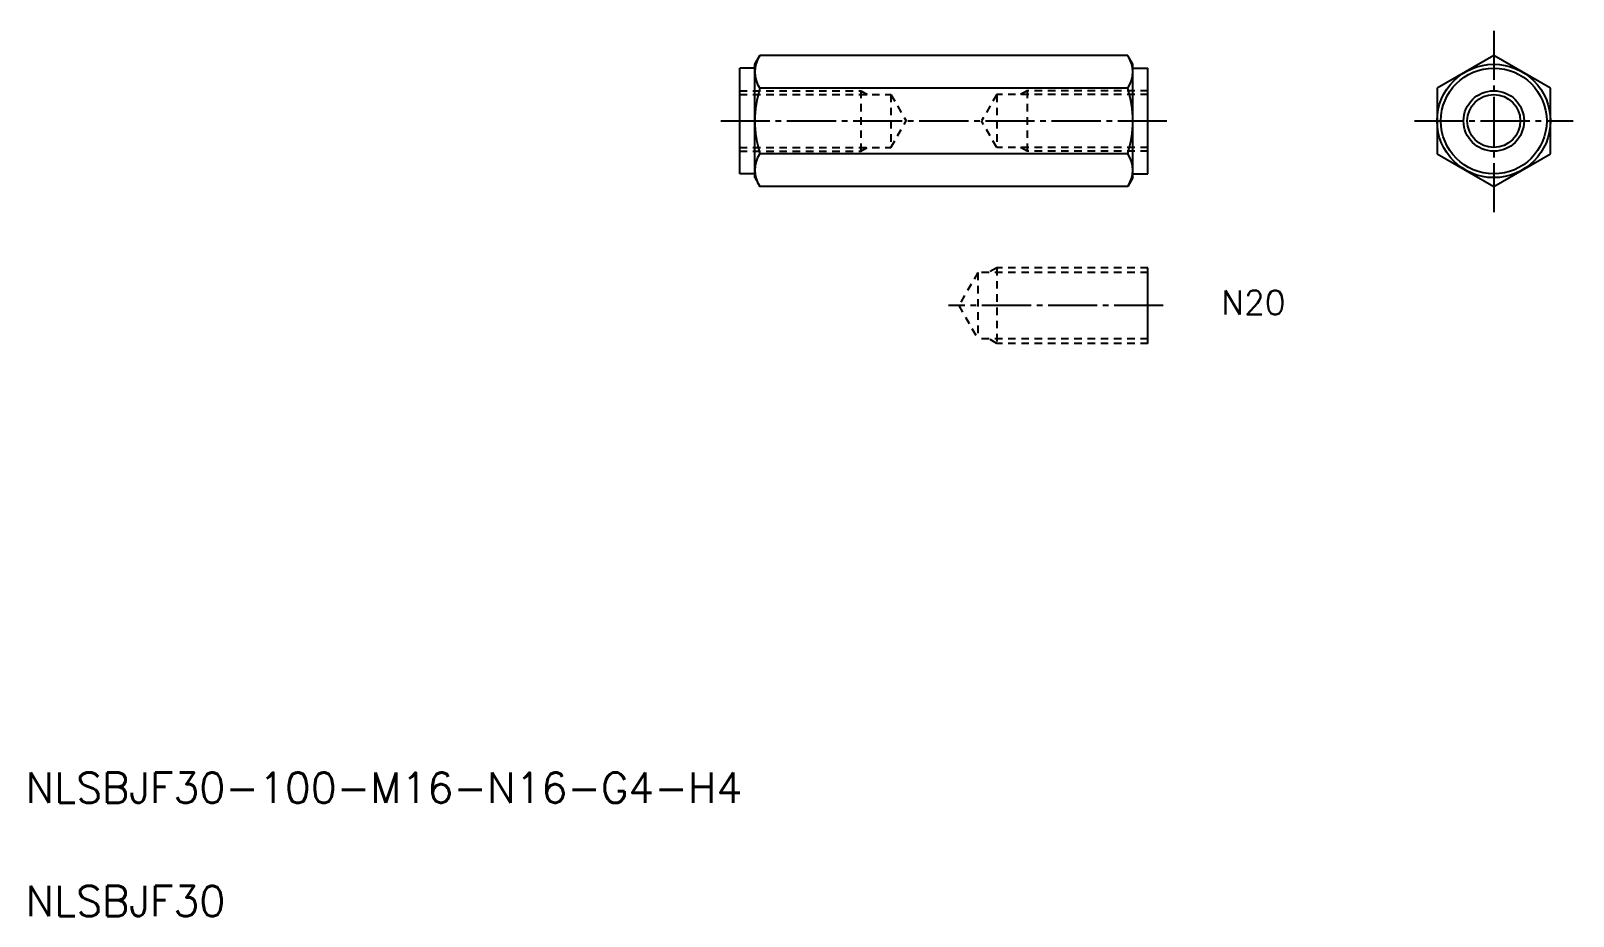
# Model space of a CAD drawing. Extents: x 21 to 429, y 20 to 254.
import ezdxf

# ---------------------------------------------------------------- set-up
doc = ezdxf.new("R2010")
doc.units = 0
doc.linetypes.add('CENTER', pattern=[17.5, 13, -1.5, 1.5, -1.5])
doc.linetypes.add('DASHED', pattern=[3.5, 2, -1.5])
doc.layers.get('0').update_dxf_attribs({"linetype": 'CONTINUOUS'})
doc.layers.add('CENTER', color=1, linetype='CENTER')
doc.styles.get("Standard").update_dxf_attribs({"font": 'txt', "height": 6.4, "bigfont": 'BIGFONT'})

msp = doc.modelspace()

# ---------------------------------------------------------------- linework, layer by layer
at = {"color": 7, "linetype": 'CONTINUOUS'}
for p, q in [((212.9, 245.45), (214.23, 247.77)), ((212.9, 215.45), (212.9, 245.45)), ((311.56, 247.77), (214.23, 247.77)), ((312.9, 245.45), (311.56, 247.77)), ((312.9, 215.45), (312.9, 245.45)), ((408.38, 247.77), (393.38, 239.11)), ((423.38, 239.11), (408.38, 247.77)), ((212.9, 244.45), (208.9, 244.45)), ((208.9, 216.45), (208.9, 244.45)), ((312.9, 244.45), (316.9, 244.45)), ((316.9, 216.45), (316.9, 244.45)), ((311.56, 239.11), (214.23, 239.11)), ((393.38, 239.11), (393.38, 221.79)), ((423.38, 221.79), (423.38, 239.11)), ((311.56, 221.79), (214.23, 221.79)), ((393.38, 221.79), (408.38, 213.13)), ((408.38, 213.13), (423.38, 221.79)), ((212.98, 216.45), (208.9, 216.45)), ((312.81, 216.45), (316.9, 216.45)), ((212.9, 215.45), (214.23, 213.13)), ((311.56, 213.13), (214.23, 213.13)), ((312.9, 215.45), (311.56, 213.13)), ((316.9, 171.58), (316.9, 191.58))]:
    msp.add_line(p, q, dxfattribs=at)
at = {"color": 3, "linetype": 'DASHED'}
for p, q in [((208.9, 238.45), (240.9, 238.45)), ((208.9, 237.45), (248.9, 237.45)), ((240.9, 238.45), (240.9, 222.45)), ((248.9, 237.45), (248.9, 223.45)), ((248.9, 237.45), (252.94, 230.45)), ((276.9, 237.45), (272.85, 230.45)), ((316.9, 237.45), (276.9, 237.45)), ((276.9, 237.45), (276.9, 223.45)), ((316.9, 238.45), (284.9, 238.45)), ((284.9, 238.45), (284.9, 222.45)), ((248.9, 223.45), (252.94, 230.45)), ((276.9, 223.45), (272.85, 230.45)), ((208.9, 223.45), (248.9, 223.45)), ((208.9, 222.45), (240.9, 222.45)), ((316.9, 223.45), (276.9, 223.45)), ((316.9, 222.45), (284.9, 222.45)), ((271.9, 190.33), (266.84, 181.58)), ((316.9, 190.33), (271.9, 190.33)), ((271.9, 190.33), (271.9, 172.83)), ((276.9, 191.58), (274.73, 190.33)), ((316.9, 191.58), (276.9, 191.58)), ((276.9, 191.58), (276.9, 171.58)), ((266.84, 181.58), (271.9, 172.83)), ((316.9, 172.83), (271.9, 172.83)), ((276.9, 171.58), (274.73, 172.83)), ((316.9, 171.58), (276.9, 171.58))]:
    msp.add_line(p, q, dxfattribs=at)
at = {"color": 3}
for p, q in [((240.9, 238.45), (242.63, 237.45)), ((284.9, 238.45), (283.16, 237.45)), ((240.9, 222.45), (242.63, 223.45)), ((284.9, 222.45), (283.16, 223.45))]:
    msp.add_line(p, q, dxfattribs=at)
for p, q in [((296.9, 171.58), (296.9, 171.58)), ((306.9, 171.58), (306.9, 171.58))]:
    msp.add_line(p, q)
at = {"color": 7, "linetype": 'CONTINUOUS'}
for radius in [15, 14, 7]:
    msp.add_circle((408.38, 230.45), radius, dxfattribs=at)
at = {"color": 3, "linetype": 'CONTINUOUS'}
msp.add_circle((408.38, 230.45), 8, dxfattribs=at)
at = {"color": 7, "linetype": 'CONTINUOUS'}
for centre, radius, start, end in [((220.56, 243.44), 7.67, 145.6158, 214.3842), ((305.23, 243.44), 7.67, 325.6158, 34.3842), ((241.56, 230.45), 28.66, 162.412, 197.588), ((284.23, 230.45), 28.66, 342.412, 17.588), ((220.56, 217.46), 7.67, 145.6158, 214.3842), ((305.23, 217.46), 7.67, 325.6158, 34.3842)]:
    msp.add_arc(centre, radius, start, end, dxfattribs=at)
at = {"layer": 'CENTER', "color": 1, "linetype": 'CENTER'}
for p, q in [((408.38, 254.31), (408.38, 205.53)), ((203.9, 230.45), (321.9, 230.45)), ((387.38, 230.45), (429.38, 230.45)), ((320.96, 181.58), (264.12, 181.58))]:
    msp.add_line(p, q, dxfattribs=at)

# ---------------------------------------------------------------- texts
at = {"color": 7, "linetype": 'CONTINUOUS'}
for s, height, p in [('N20', 6.4, (336.29, 179.19)), ('NLSBJF30-100-M16-N16-G4-H4', 8, (20, 50)), ('NLSBJF30', 8, (20, 20))]:
    msp.add_text(s, height=height, dxfattribs=at).set_placement(p)

doc.saveas('drawing.dxf')
